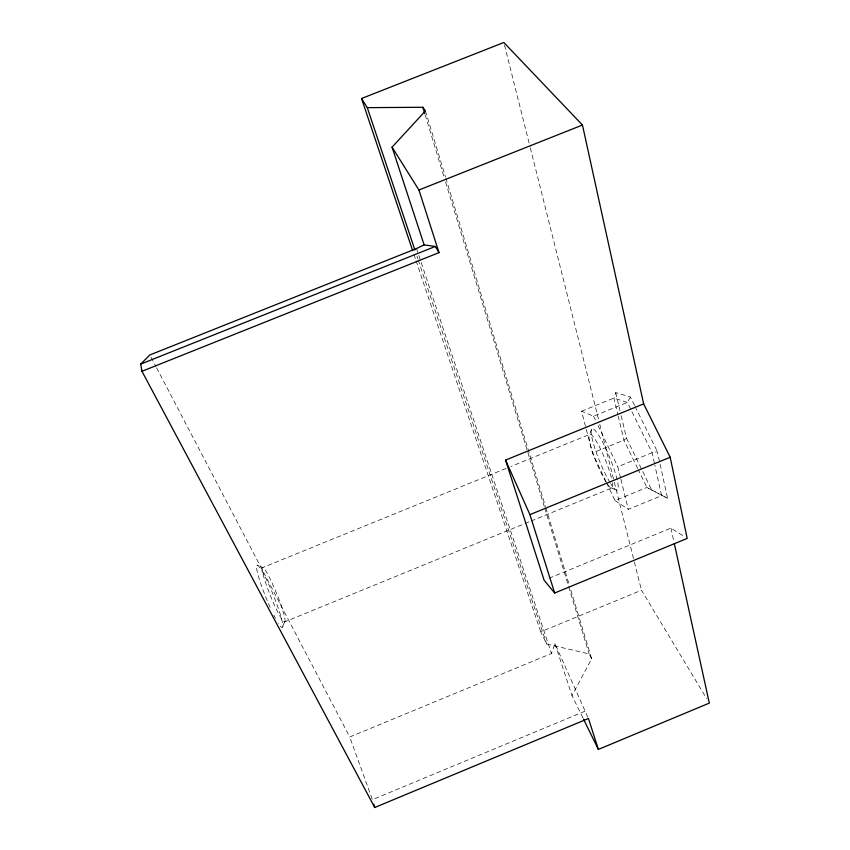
<?xml version="1.0" encoding="UTF-8"?>
<svg xmlns="http://www.w3.org/2000/svg" width="850" height="850" viewBox="0 0 850 850"><rect width="100%" height="100%" fill="white"/><g stroke="black" fill="none" stroke-linecap="round" stroke-linejoin="round"><path stroke-width="0.64" stroke-dasharray="4.25 3.19" d="M634.525 405.376L630.424 397.056L615.74 392.604L613.923 398.087L617.854 414.651M156.634 367.88L349.743 736.992L551.48 653.501L554.933 643.631L587.945 717.464M591.685 429.112L589.486 434.467L510.892 466.469M282.742 626.365L285.016 621.031M582.888 717.846L571.997 695.629L591.643 658.718L569.713 586.436M630.424 397.056L627.353 402.422L593.555 416.171L581.549 411.241L592.439 452.965L605.976 481.525M621.191 415.724L626.482 438.154L623.921 440.13L592.439 452.965M584.874 711.259L372.406 799.691L349.743 736.992M591.643 658.718L589.114 653.894L546.699 644.056L540.717 631.847L641.474 590.229L706.616 698.583M549.004 578.276L670.926 528.116L685.015 537.051M620.596 478.019L617.812 466.746L652.109 452.731L657.39 451.679L667.526 498.302L646.903 487.475L638.286 469.721M284.474 621.977A29.367 3.294 67.9 0 0 271.192 581.049A29.367 3.294 67.9 0 0 265.083 581.156A29.367 3.294 67.9 0 0 284.474 621.977L523.738 524.036M524.96 523.536L529.869 521.528M531.091 521.029L612.074 487.879M606.539 482.715L614.996 500.554L646.903 487.475L667.526 498.302M614.996 500.554L628.299 509.331L661.597 495.678L654.893 465.364M581.549 411.241L613.923 398.087L627.353 402.422L652.109 452.731L654.617 464.1M505.984 468.478L262.863 567.503L257.433 565.207M610.714 487.719L615.931 489.94M151.098 357.297L156.018 366.711M635.109 406.555L657.39 451.679M626.482 438.154L651.366 489.324M637.713 468.541L623.921 440.13L618.162 415.926M593.555 416.171L595.818 420.877M598.071 425.584L617.812 466.746M413.95 254.49L415.639 259.516M416.054 260.769L540.717 631.847M416.978 256.233L417.817 258.751M418.243 260.004L546.699 644.056M416.532 248.529L551.48 653.501M554.933 643.631L571.997 695.629M425.149 114.877L444.061 177.023M445.602 182.102L544.361 506.77M544.754 508.045L568.289 585.406M568.671 586.67L589.114 653.894M425.446 110.904L445.453 176.843M445.836 178.107L545.477 506.547M545.859 507.822L569.33 585.172M504.486 45.071L530.007 146.646M530.336 147.932L598.506 419.231M599.792 424.373L614.008 480.941M614.338 482.226L634.047 560.66M634.366 561.946L641.474 590.229M620.904 479.272L628.299 509.331M615.74 392.604L619.979 410.582M670.926 528.116L674.05 542.374M612.457 482.768A29.07 4.622 67.7 0 1 607.484 484.171M606.167 482.184A29.07 4.622 67.7 0 1 590.282 444.348A29.07 4.622 67.7 0 1 595.531 439.981A29.07 4.622 67.7 0 1 611.426 477.806M610.056 482.587A33.214 5.387 67.7 0 1 591.218 430.493A33.214 5.387 67.7 0 1 612.468 464.621A33.214 5.387 67.7 0 1 610.683 483.608M270.162 607.378A33.575 3.868 67.9 0 1 256.976 565.25A33.575 3.868 67.9 0 1 276.516 603.33A33.575 3.868 67.9 0 1 278.354 623.347M275.474 618.311A33.575 3.868 67.9 0 1 273.849 615.177"/><path stroke-width="1.27" d="M674.337 543.671L709.325 703.099L598.379 749.424L588.455 718.494L374.733 807.5L141.971 371.301L439.025 252.62L435.317 246.458L424.129 244.885L392.062 147.156L425.446 110.904L422.832 107.27L367.285 107.652L361.547 98.504L503.837 42.5L582.452 125.035L643.652 403.888L670.183 457.268L687.183 538.422L554.689 593.003L544.128 580.284L505.569 460.094L643.652 403.888M141.971 371.301L140.675 364.108L149.876 354.949L416.532 248.529L424.129 244.885M554.689 593.003L529.933 514.643L670.183 457.268M140.675 364.108L435.317 246.458M392.062 147.156L418.933 189.996L582.452 125.035M583.461 719.015L598.379 749.424M505.569 460.094L529.933 514.643M361.547 98.504L412.675 250.708M367.285 107.652L414.874 249.932M418.933 189.996L439.025 252.62M422.832 107.27L424.766 113.613M373.734 804.153L374.733 807.5"/></g></svg>
